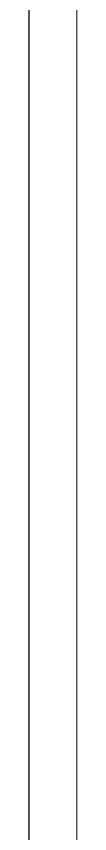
# Model space of a CAD drawing. Header units: millimetres. Extents: x 0 to 60, y -18 to 180.
# Drawn here: x 57.11 to 60, y 80.54 to 130.27 of the extents above; entities that cross this region are included whole.
import ezdxf

# ---------------------------------------------------------------- set-up
doc = ezdxf.new("R2010")
doc.units = ezdxf.units.MM
doc.layers.add('Visible (ANSI)', color=7, linetype='Continuous', lineweight=50)

msp = doc.modelspace()

# ---------------------------------------------------------------- linework, layer by layer
at = {"color": 0, "linetype": 'ByBlock', "lineweight": 5}
for p, q in [((60, 0), (60, 179.016)), ((60, 179), (60, 0)), ((60, 178.692), (60, 9.835)), ((60, 178.692), (60, 9.835)), ((60, 178.692), (60, 9.354)), ((60, 0), (60, 166.735))]:
    msp.add_line(p, q, dxfattribs=at)
at = {"lineweight": 5}
for p, q in [((60, 0), (60, 179)), ((60, 0), (60, 177.712)), ((60, 162), (60, 0))]:
    msp.add_line(p, q, dxfattribs=at)
msp.add_line((57.108, 15.159), (57.108, 176.623))
at = {"layer": 'Visible (ANSI)', "lineweight": 5}
msp.add_line((60, 0.267), (60, 179), dxfattribs=at)

doc.saveas('drawing.dxf')
